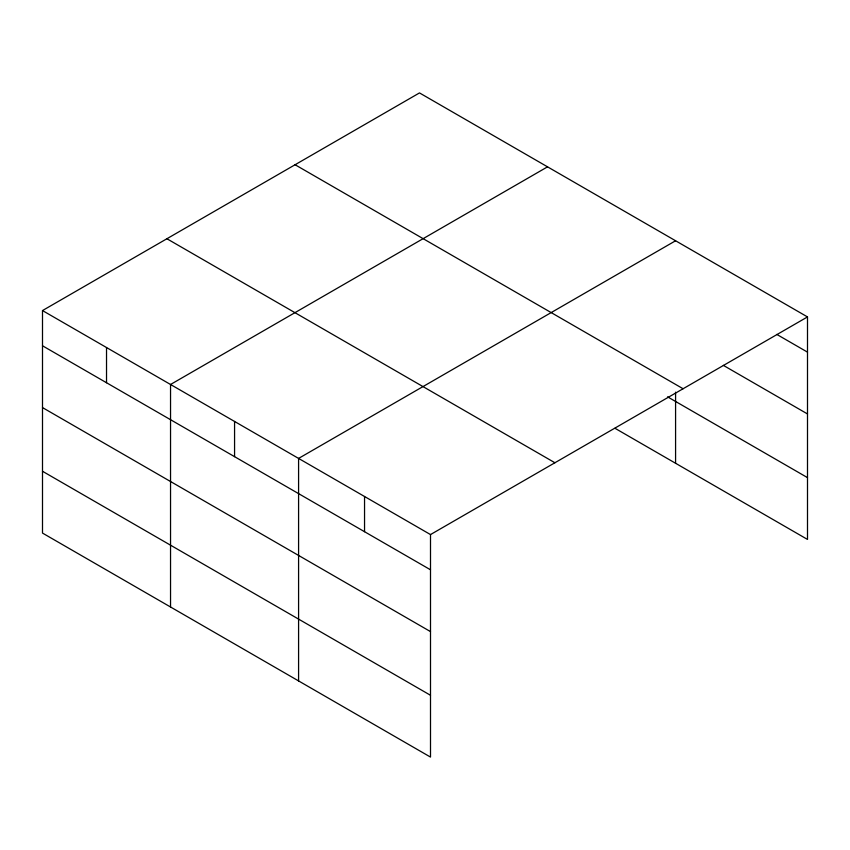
<?xml version="1.0" encoding="UTF-8"?>
<svg xmlns="http://www.w3.org/2000/svg" width="850" height="850" viewBox="0 0 850 850"><rect width="100%" height="100%" fill="white"/><g stroke="black" fill="none" stroke-linecap="round" stroke-linejoin="round"><path stroke-width="1.27" d="M430.504 631.603L430.504 534.576L42.5 310.569L42.5 533.077L430.504 757.084L430.504 631.603L42.5 407.586M614.986 428.283L807.5 539.431L807.5 316.922L419.496 92.916L42.5 310.569M547.538 166.834L170.542 384.487L170.542 606.996M675.58 240.762L298.584 458.416L298.584 680.924M430.504 534.576L807.5 316.922M776.794 334.411L807.5 352.134M723.339 365.362L807.5 413.95M295.088 164.741L683.092 388.748M667.579 396.844L807.5 477.626M166.908 238.744L554.912 462.751M42.5 345.78L430.504 569.787M42.5 471.261L430.504 695.279M675.58 392.179L675.58 463.271M364.544 496.496L364.544 531.707M234.568 421.451L234.568 456.663M106.526 347.522L106.526 382.744"/></g></svg>
